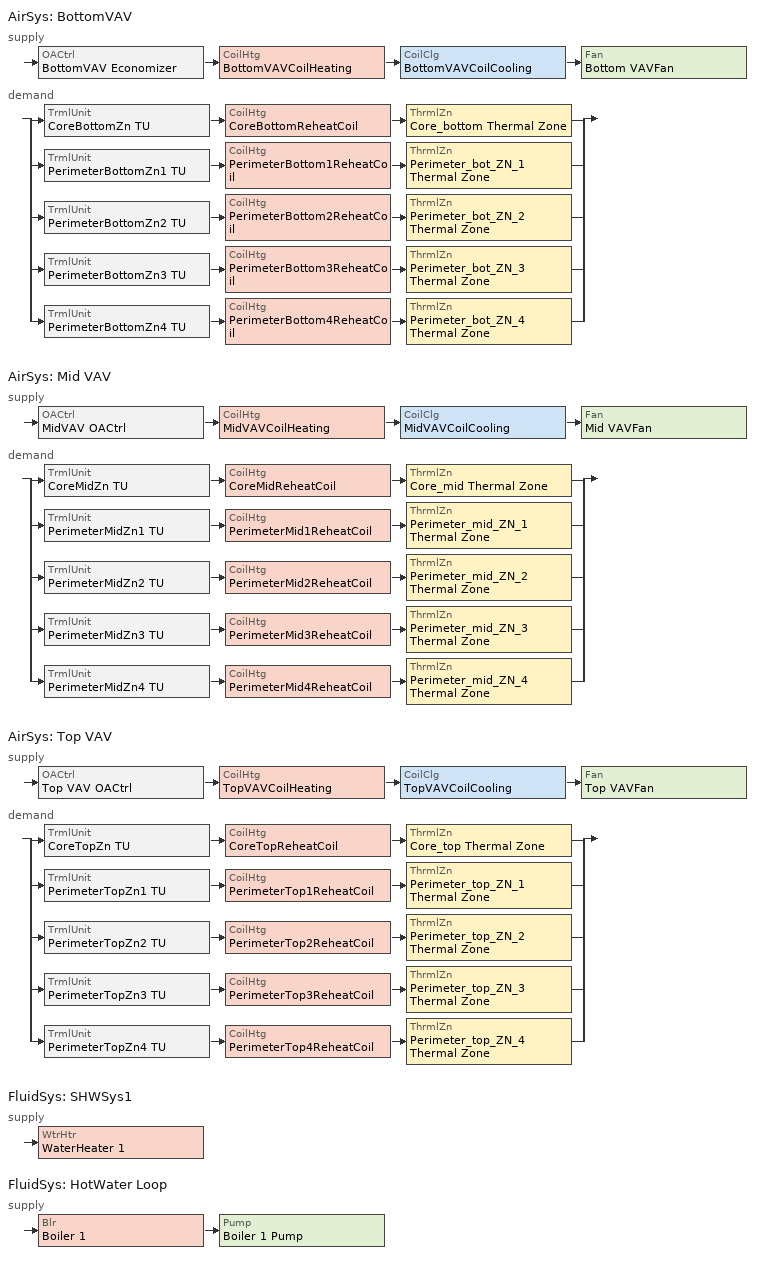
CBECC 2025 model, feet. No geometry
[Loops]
AirSys 'BottomVAV'
 supply: OACtrl 'BottomVAV Economizer' > CoilHtg 'BottomVAVCoilHeating' > CoilClg 'BottomVAVCoilCooling' > Fan 'Bottom VAVFan'
 demand: split
  | TrmlUnit 'CoreBottomZn TU' > CoilHtg 'CoreBottomReheatCoil' > ThrmlZn 'Core_bottom Thermal Zone'
  | TrmlUnit 'PerimeterBottomZn1 TU' > CoilHtg 'PerimeterBottom1ReheatCoil' > ThrmlZn 'Perimeter_bot_ZN_1 Thermal Zone'
  | TrmlUnit 'PerimeterBottomZn2 TU' > CoilHtg 'PerimeterBottom2ReheatCoil' > ThrmlZn 'Perimeter_bot_ZN_2 Thermal Zone'
  | TrmlUnit 'PerimeterBottomZn3 TU' > CoilHtg 'PerimeterBottom3ReheatCoil' > ThrmlZn 'Perimeter_bot_ZN_3 Thermal Zone'
  | TrmlUnit 'PerimeterBottomZn4 TU' > CoilHtg 'PerimeterBottom4ReheatCoil' > ThrmlZn 'Perimeter_bot_ZN_4 Thermal Zone'
AirSys 'Mid VAV'
 supply: OACtrl 'MidVAV OACtrl' > CoilHtg 'MidVAVCoilHeating' > CoilClg 'MidVAVCoilCooling' > Fan 'Mid VAVFan'
 demand: split
  | TrmlUnit 'CoreMidZn TU' > CoilHtg 'CoreMidReheatCoil' > ThrmlZn 'Core_mid Thermal Zone'
  | TrmlUnit 'PerimeterMidZn1 TU' > CoilHtg 'PerimeterMid1ReheatCoil' > ThrmlZn 'Perimeter_mid_ZN_1 Thermal Zone'
  | TrmlUnit 'PerimeterMidZn2 TU' > CoilHtg 'PerimeterMid2ReheatCoil' > ThrmlZn 'Perimeter_mid_ZN_2 Thermal Zone'
  | TrmlUnit 'PerimeterMidZn3 TU' > CoilHtg 'PerimeterMid3ReheatCoil' > ThrmlZn 'Perimeter_mid_ZN_3 Thermal Zone'
  | TrmlUnit 'PerimeterMidZn4 TU' > CoilHtg 'PerimeterMid4ReheatCoil' > ThrmlZn 'Perimeter_mid_ZN_4 Thermal Zone'
AirSys 'Top VAV'
 supply: OACtrl 'Top VAV OACtrl' > CoilHtg 'TopVAVCoilHeating' > CoilClg 'TopVAVCoilCooling' > Fan 'Top VAVFan'
 demand: split
  | TrmlUnit 'CoreTopZn TU' > CoilHtg 'CoreTopReheatCoil' > ThrmlZn 'Core_top Thermal Zone'
  | TrmlUnit 'PerimeterTopZn1 TU' > CoilHtg 'PerimeterTop1ReheatCoil' > ThrmlZn 'Perimeter_top_ZN_1 Thermal Zone'
  | TrmlUnit 'PerimeterTopZn2 TU' > CoilHtg 'PerimeterTop2ReheatCoil' > ThrmlZn 'Perimeter_top_ZN_2 Thermal Zone'
  | TrmlUnit 'PerimeterTopZn3 TU' > CoilHtg 'PerimeterTop3ReheatCoil' > ThrmlZn 'Perimeter_top_ZN_3 Thermal Zone'
  | TrmlUnit 'PerimeterTopZn4 TU' > CoilHtg 'PerimeterTop4ReheatCoil' > ThrmlZn 'Perimeter_top_ZN_4 Thermal Zone'
FluidSys 'SHWSys1'
 supply: WtrHtr 'WaterHeater 1'
FluidSys 'HotWater Loop'
 supply: Blr 'Boiler 1' > Pump 'Boiler 1 Pump'
[Proj]
0315306-OffMed-SG-BotMidOpWinNoInterlockTopInterlock: ZipCode=90505; RunTitle=0315306-OffMed-SG-BotMidOpWinNoInterlockTopInterlock; AnalysisType=Title24Compliance; AirBarrier=Air barrier - not verified
[Bldg]
OfficeMedium: TotStoryCnt=3; AboveGrdStoryCnt=3
[Story] FlrToFlrHgt=13; FlrToCeilingHgt=9
Name | Z
BottomFlr | 0
MidFlr | 13
TopFloor | 26
[Spc]
Name | Story | CondgType | ThrmlZnRef | Area | SpcFuncDefaultsRef | SHWFluidSegRef
Core_bottom | BottomFlr | DirectlyConditioned | Core_bottom Thermal Zone | 10586.7 | Office Mod Defaults | SHWSys1 Supply
Perimeter_bot_ZN_1 | BottomFlr | DirectlyConditioned | Perimeter_bot_ZN_1 Thermal Zone | 2231.76 | Office Mod Defaults | SHWSys1 Supply
Perimeter_bot_ZN_2 | BottomFlr |  | Perimeter_bot_ZN_2 Thermal Zone | 1412.9 | Office Mod Defaults | SHWSys1 Supply
Perimeter_bot_ZN_3 | BottomFlr |  | Perimeter_bot_ZN_3 Thermal Zone | 2231.76 | Office Mod Defaults | SHWSys1 Supply
Perimeter_bot_ZN_4 | BottomFlr |  | Perimeter_bot_ZN_4 Thermal Zone | 1412.8 | Office Mod Defaults | SHWSys1 Supply
FirstFloor_Plenum | BottomFlr | Plenum | FirstFloor_Plenum Thermal Zone | 17875.9
Core_mid | MidFlr |  | Core_mid Thermal Zone | 10586.7 | Office Mod Defaults | SHWSys1 Supply
Perimeter_mid_ZN_1 | MidFlr |  | Perimeter_mid_ZN_1 Thermal Zone | 2231.76 | Office Mod Defaults | SHWSys1 Supply
Perimeter_mid_ZN_2 | MidFlr |  | Perimeter_mid_ZN_2 Thermal Zone | 1412.9 | Office Mod Defaults | SHWSys1 Supply
Perimeter_mid_ZN_3 | MidFlr |  | Perimeter_mid_ZN_3 Thermal Zone | 2231.76 | Office Mod Defaults | SHWSys1 Supply
Perimeter_mid_ZN_4 | MidFlr |  | Perimeter_mid_ZN_4 Thermal Zone | 1412.8 | Office Mod Defaults | SHWSys1 Supply
MidFloor_Plenum | MidFlr | Plenum | MidFloor_Plenum Thermal Zone | 17875.9
Core_top | TopFloor |  | Core_top Thermal Zone | 10586.7 | Office Mod Defaults | SHWSys1 Supply
Perimeter_top_ZN_1 | TopFloor |  | Perimeter_top_ZN_1 Thermal Zone | 2231.76 | Office Mod Defaults | SHWSys1 Supply
Perimeter_top_ZN_2 | TopFloor |  | Perimeter_top_ZN_2 Thermal Zone | 1412.9 | Office Mod Defaults | SHWSys1 Supply
Perimeter_top_ZN_3 | TopFloor |  | Perimeter_top_ZN_3 Thermal Zone | 2231.76 | Office Mod Defaults | SHWSys1 Supply
Perimeter_top_ZN_4 | TopFloor |  | Perimeter_top_ZN_4 Thermal Zone | 1412.8 | Office Mod Defaults | SHWSys1 Supply
TopFloor_Plenum | TopFloor | Plenum | TopFloor_Plenum Thermal Zone | 17875.9
[ThrmlZn]
Name | Type | PriAirCondgSysRef[1] | OperableWinHaveInterlock
Core_bottom Thermal Zone; Perimeter_bot_ZN_1 Thermal Zone; Perimeter_bot_ZN_2 Thermal Zone; Perimeter_bot_ZN_3 Thermal Zone; Perimeter_bot_ZN_4 Thermal Zone | Conditioned | BottomVAV
FirstFloor_Plenum Thermal Zone; MidFloor_Plenum Thermal Zone; TopFloor_Plenum Thermal Zone | Plenum
Core_mid Thermal Zone |  | Mid VAV
Perimeter_mid_ZN_1 Thermal Zone; Perimeter_mid_ZN_2 Thermal Zone; Perimeter_mid_ZN_3 Thermal Zone; Perimeter_mid_ZN_4 Thermal Zone | Conditioned | Mid VAV
Core_top Thermal Zone | Conditioned | Top VAV
Perimeter_top_ZN_1 Thermal Zone; Perimeter_top_ZN_2 Thermal Zone; Perimeter_top_ZN_3 Thermal Zone; Perimeter_top_ZN_4 Thermal Zone | Conditioned | Top VAV | 1
[AirSys] Type=PVAV; CtrlSysType=DDCToZone; ReheatCtrlMthd=DualMaximum; OptStart=1
Name | ClgCtrl
BottomVAV
Mid VAV; Top VAV | WarmestResetFlowFirst
[AirSeg]
Name | Sys | Type | Path
Bottom VAV AirSegment Supply | BottomVAV | Supply | Ducted
Bottom VAV ReturnAirSegment | BottomVAV | Relief
Mid VAV AirSegment Supply | Mid VAV | Supply | Ducted
MidVAV RetAirSeg | Mid VAV | Relief
Top VAV AirSegment Supply | Top VAV | Supply | Ducted
TopVAV RetAirSeg | Top VAV | Relief
[CoilHtg] Type=HotWater; FluidSegInRef=HW Primary Supply; FluidSegOutRef=HW Primary Return
Name | Sys
BottomVAVCoilHeating; CoreBottomReheatCoil; PerimeterBottom1ReheatCoil; PerimeterBottom2ReheatCoil; PerimeterBottom3ReheatCoil; PerimeterBottom4ReheatCoil | BottomVAV
MidVAVCoilHeating; CoreMidReheatCoil; PerimeterMid1ReheatCoil; PerimeterMid2ReheatCoil; PerimeterMid3ReheatCoil; PerimeterMid4ReheatCoil | Mid VAV
TopVAVCoilHeating; CoreTopReheatCoil; PerimeterTop1ReheatCoil; PerimeterTop2ReheatCoil; PerimeterTop3ReheatCoil; PerimeterTop4ReheatCoil | Top VAV
[CoilClg] Type=DirectExpansion; FuelSrc=Electric; DXEER=11; CndsrType=Air
Name | Sys
BottomVAVCoilCooling | BottomVAV
MidVAVCoilCooling | Mid VAV
TopVAVCoilCooling | Top VAV
[Fan] CtrlMthd=VariableSpeedDrive; ModelingMthd=StaticPressure; FlowEff=0.65; TotStaticPress=4; MtrHP=20; MtrEff=0.95; MtrPos=NotInAirStream
Name | Sys
Bottom VAVFan | BottomVAV
Mid VAVFan | Mid VAV
Top VAVFan | Top VAV
[TrmlUnit] Type=VAVReheatBox
Name | Sys | ZnServedRef | PriAirSegRef
CoreBottomZn TU | BottomVAV | Core_bottom Thermal Zone | Bottom VAV AirSegment Supply
PerimeterBottomZn1 TU | BottomVAV | Perimeter_bot_ZN_1 Thermal Zone | Bottom VAV AirSegment Supply
PerimeterBottomZn2 TU | BottomVAV | Perimeter_bot_ZN_2 Thermal Zone | Bottom VAV AirSegment Supply
PerimeterBottomZn3 TU | BottomVAV | Perimeter_bot_ZN_3 Thermal Zone | Bottom VAV AirSegment Supply
PerimeterBottomZn4 TU | BottomVAV | Perimeter_bot_ZN_4 Thermal Zone | Bottom VAV AirSegment Supply
CoreMidZn TU | Mid VAV | Core_mid Thermal Zone | Mid VAV AirSegment Supply
PerimeterMidZn1 TU | Mid VAV | Perimeter_mid_ZN_1 Thermal Zone | Mid VAV AirSegment Supply
PerimeterMidZn2 TU | Mid VAV | Perimeter_mid_ZN_2 Thermal Zone | Mid VAV AirSegment Supply
PerimeterMidZn3 TU | Mid VAV | Perimeter_mid_ZN_3 Thermal Zone | Mid VAV AirSegment Supply
PerimeterMidZn4 TU | Mid VAV | Perimeter_mid_ZN_4 Thermal Zone | Mid VAV AirSegment Supply
CoreTopZn TU | Top VAV | Core_top Thermal Zone | Top VAV AirSegment Supply
PerimeterTopZn1 TU | Top VAV | Perimeter_top_ZN_1 Thermal Zone | Top VAV AirSegment Supply
PerimeterTopZn2 TU | Top VAV | Perimeter_top_ZN_2 Thermal Zone | Top VAV AirSegment Supply
PerimeterTopZn3 TU | Top VAV | Perimeter_top_ZN_3 Thermal Zone | Top VAV AirSegment Supply
PerimeterTopZn4 TU | Top VAV | Perimeter_top_ZN_4 Thermal Zone | Top VAV AirSegment Supply
[OACtrl] EconoCtrlMthd=DifferentialDryBulb; EconoIntegration=Integrated; EconoHiTempLockout=80
Name | Sys | AirSegSupRef | AirSegRetRef
BottomVAV Economizer | BottomVAV | Bottom VAV AirSegment Supply | Bottom VAV ReturnAirSegment
MidVAV OACtrl | Mid VAV | Mid VAV AirSegment Supply | MidVAV RetAirSeg
Top VAV OACtrl | Top VAV | Top VAV AirSegment Supply | TopVAV RetAirSeg
[FluidSys]
Name | Type | Desc
SHWSys1 | ServiceHotWater
HotWater Loop | HotWater | HotWater Boiler
[WtrHtr]
WaterHeater 1: Sys=SHWSys1; FluidSegOutRef=SHWSys1 Supply; FluidSegMakeupRef=SHWSys1 MuniInlet; ThrmlEff=0.84
[FluidSeg]
Name | Sys | Type | Src
SHWSys1 MuniInlet | SHWSys1 | MakeupFluid | MunicipalWater
SHWSys1 Supply | SHWSys1 | PrimarySupply
HW Primary Supply | HotWater Loop | PrimarySupply
HW Primary Return | HotWater Loop | PrimaryReturn
[Blr]
Boiler 1: Sys=HotWater Loop; Type=HotWater; FuelSrc=Gas; DraftType=Condensing; FluidSegInRef=HW Primary Return; FluidSegOutRef=HW Primary Supply; ThrmlEff=0.84
[Pump]
Boiler 1 Pump: Sys=HotWater Loop; TotHd=50; MtrEff=0.9
[SpcFuncDefaults]
Office Mod Defaults: SpcFunc=Office Area (>250 square feet)
